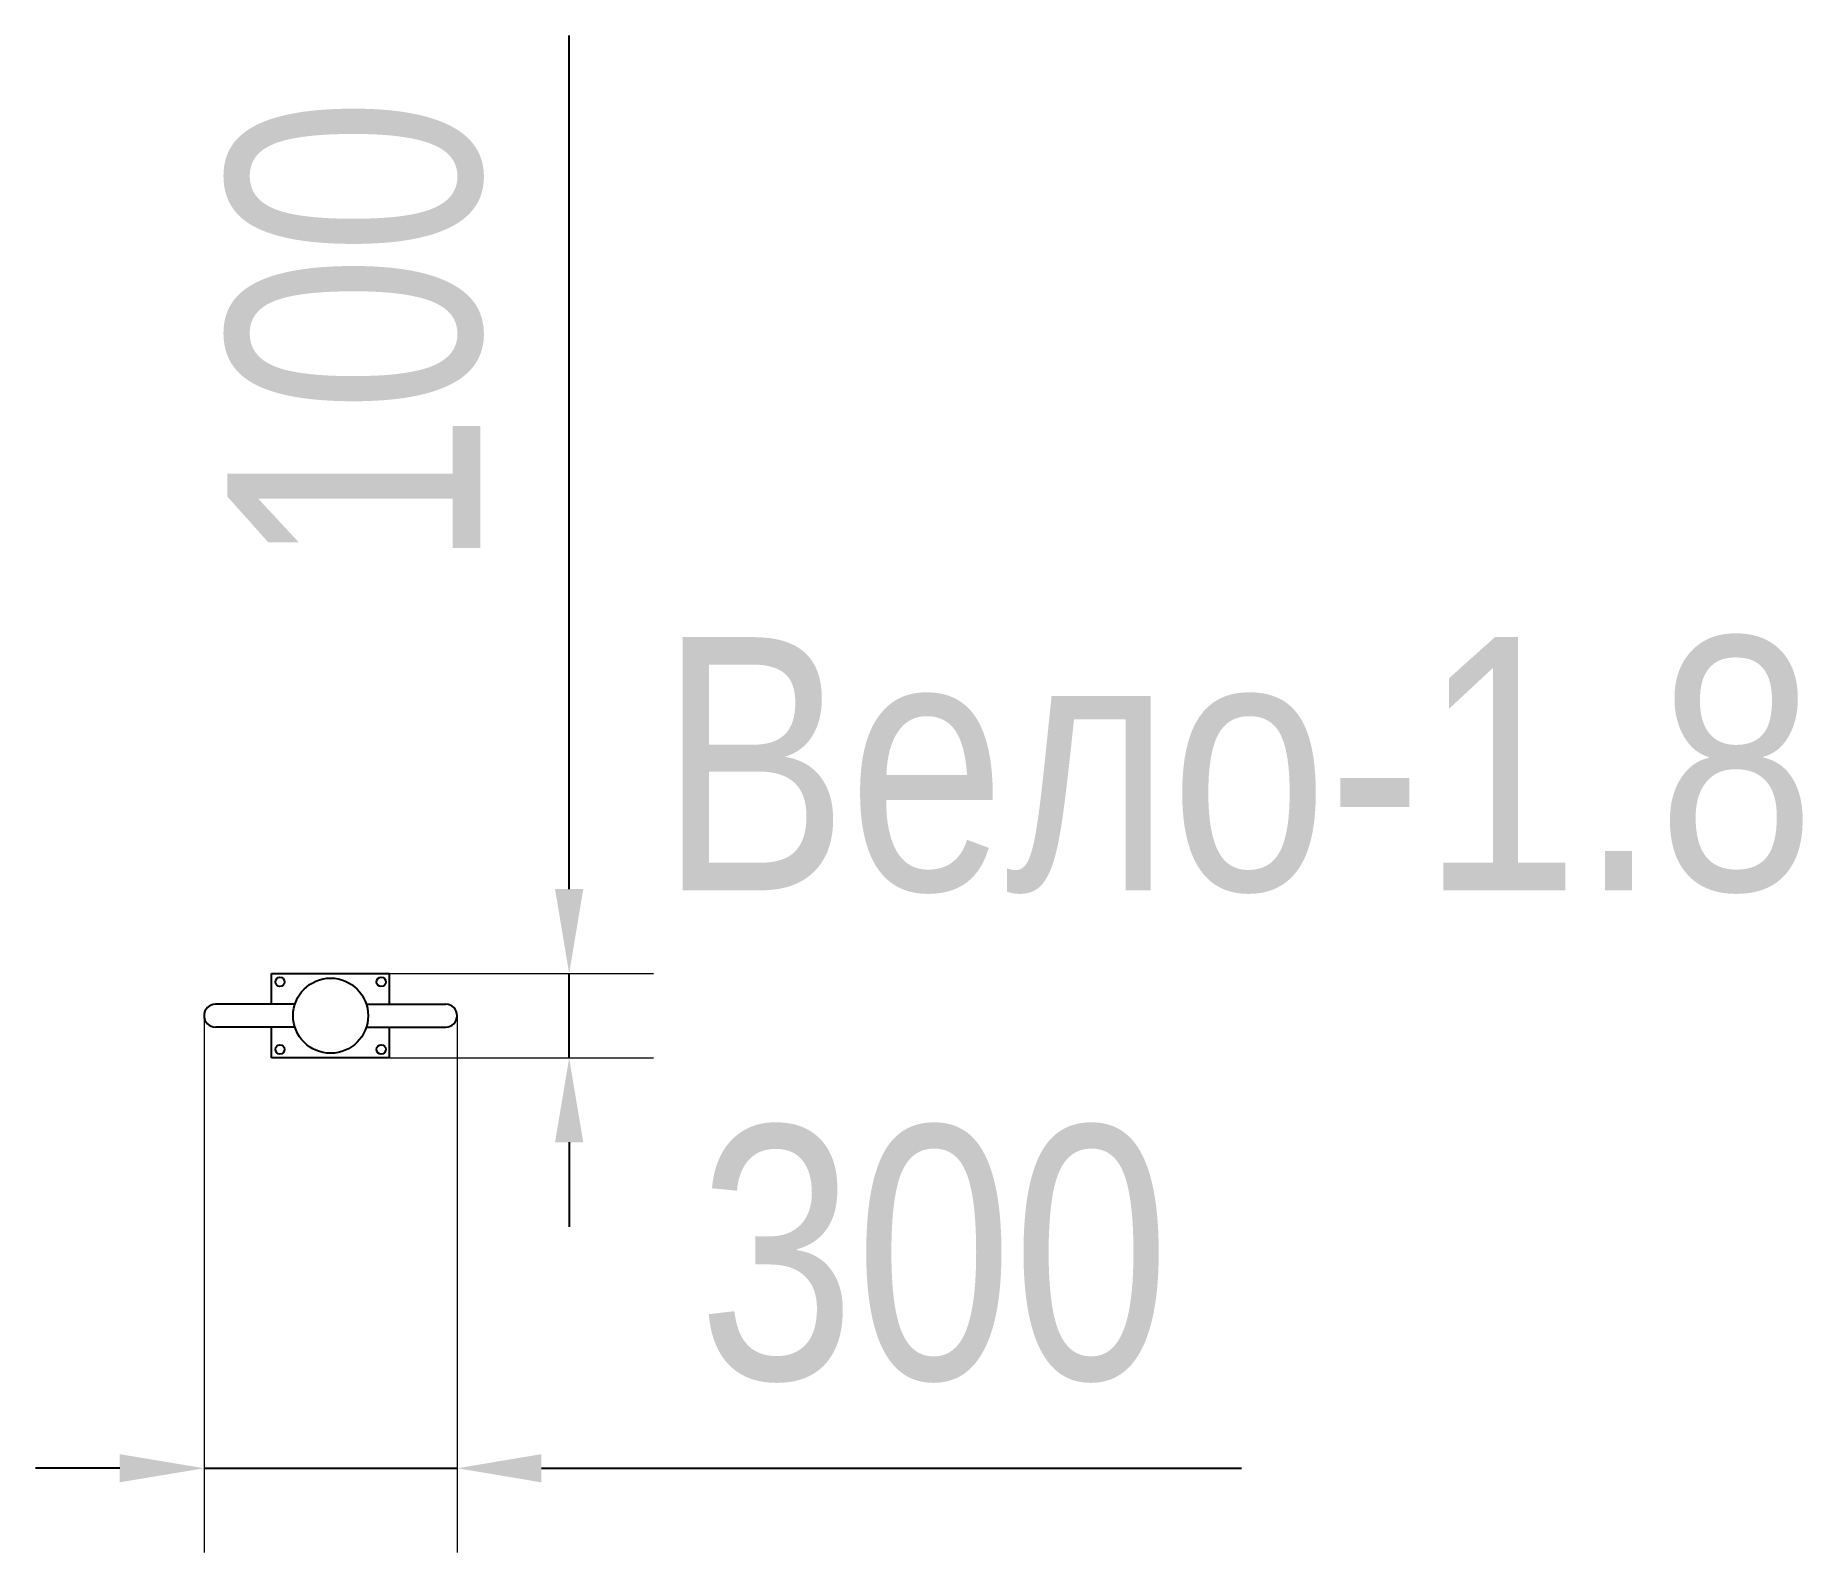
# Model space of a CAD drawing. Header units: millimetres. Extents: x -354 to 1741, y -649 to 1149.
import ezdxf

# ---------------------------------------------------------------- set-up
doc = ezdxf.new("R2010")
doc.units = ezdxf.units.MM
for name, color, linetype in [('DIKOM_АРТИКУЛ', 7, 'Continuous'), ('DIKOM_ОБЪЕКТ', 7, 'Continuous'), ('DIKOM_РАЗМЕР_ОБЪЕКТА', 7, 'Continuous')]:
    doc.layers.add(name, color=color, linetype=linetype)
doc.styles.add('style1', font='arialbd.ttf', dxfattribs={"width": 0.8})
doc.dimstyles.new('1-50', dxfattribs={"dimtxt": 300, "dimasz": 200, "dimexe": 100, "dimexo": 0, "dimgap": 100, "dimtad": 1, "dimtxsty": 'style1', "dimcen": 200, "dimclrd": 7, "dimclre": 7, "dimclrt": 7, "dimadec": 1, "dimazin": 2, "dimtfac": 1, "dimtmove": 0, "dimatfit": 2, "dimfxl": 0, "dimlwd": 25, "dimlwe": 18, "dimarcsym": 0})

# ---------------------------------------------------------------- blocks, each defined once
blk = doc.blocks.new('*D21')
at = {"layer": 'Defpoints', "color": 0, "transparency": 16777216}
for p in [(-154.5, -12.8), (145.5, -12.8), (145.5, -549)]:
    blk.add_point(p, dxfattribs=at)
at = {"layer": 'DIKOM_РАЗМЕР_ОБЪЕКТА', "color": 7, "lineweight": 18, "transparency": 16777216}
for p, q in [((-154.5, -12.8), (-154.5, -649)), ((145.5, -12.8), (145.5, -649))]:
    blk.add_line(p, q, dxfattribs=at)
at = {"layer": 'DIKOM_РАЗМЕР_ОБЪЕКТА', "color": 7, "lineweight": 25, "transparency": 16777216}
for p, q in [((-254.5, -549), (-354.5, -549)), ((-154.5, -549), (145.5, -549)), ((245.5, -549), (1075.3, -549))]:
    blk.add_line(p, q, dxfattribs=at)
at = {"layer": 'DIKOM_РАЗМЕР_ОБЪЕКТА', "color": 7, "transparency": 16777216}
for points in [[(-254.5, -532.3), (-254.5, -565.7), (-154.5, -549)], [(245.5, -532.3), (245.5, -565.7), (145.5, -549)]]:
    blk.add_solid(points, dxfattribs=at)
at = {"layer": 'DIKOM_РАЗМЕР_ОБЪЕКТА', "color": 7, "transparency": 16777216, "insert": (710.6, -295.7), "char_height": 300, "attachment_point": 5, "style": 'style1'}
blk.add_mtext('{\\fArial|b0|i0|c204|p34;300}', dxfattribs=at)
blk = doc.blocks.new('*D22')
at = {"layer": 'Defpoints', "color": 0, "transparency": 16777216}
for p in [(35.1, 37.2), (35.1, -62.8), (278.3, -62.8)]:
    blk.add_point(p, dxfattribs=at)
at = {"layer": 'DIKOM_РАЗМЕР_ОБЪЕКТА', "color": 7, "lineweight": 25, "transparency": 16777216}
for p, q in [((278.3, 137.2), (278.3, 1148.8)), ((278.3, -62.8), (278.3, 37.2)), ((278.3, -162.8), (278.3, -262.8))]:
    blk.add_line(p, q, dxfattribs=at)
at = {"layer": 'DIKOM_РАЗМЕР_ОБЪЕКТА', "color": 7, "lineweight": 18, "transparency": 16777216}
for p, q in [((35.1, 37.2), (378.3, 37.2)), ((35.1, -62.8), (378.3, -62.8))]:
    blk.add_line(p, q, dxfattribs=at)
at = {"layer": 'DIKOM_РАЗМЕР_ОБЪЕКТА', "color": 7, "transparency": 16777216}
for points in [[(261.6, 137.2), (295, 137.2), (278.3, 37.2)], [(261.6, -162.8), (295, -162.8), (278.3, -62.8)]]:
    blk.add_solid(points, dxfattribs=at)
at = {"layer": 'DIKOM_РАЗМЕР_ОБЪЕКТА', "color": 7, "transparency": 16777216, "insert": (25.1, 795.4), "char_height": 300, "attachment_point": 5, "rotation": 90, "style": 'style1'}
blk.add_mtext('{\\fArial|b0|i0|c204|p34;100}', dxfattribs=at)

msp = doc.modelspace()

# ---------------------------------------------------------------- linework, layer by layer
at = {"layer": 'DIKOM_ОБЪЕКТ', "color": 7, "linetype": 'Continuous'}
for p, q in [((-74.5, 37.226), (65.5, 37.226)), ((-74.5, 0.726), (-74.5, 37.226)), ((65.5, 0.726), (65.5, 37.226)), ((-46.903, 0.726), (-141, 0.726)), ((37.903, 0.726), (132, 0.726)), ((-46.903, -26.274), (-141, -26.274)), ((-74.5, -62.774), (-74.5, -26.274)), ((37.903, -26.274), (132, -26.274)), ((65.5, -62.774), (65.5, -26.274)), ((65.5, -62.774), (-74.5, -62.774))]:
    msp.add_line(p, q, dxfattribs=at)
for centre, radius in [((-64.5, 27.226), 5.5), ((-4.5, -12.774), 44.5), ((55.5, 27.226), 5.5), ((-64.5, -52.774), 5.5), ((55.5, -52.774), 5.5)]:
    msp.add_circle(centre, radius, dxfattribs=at)
for centre, start, end in [((-141, -12.774), 90, 270), ((132, -12.774), 270, 90)]:
    msp.add_arc(centre, 13.5, start, end, dxfattribs=at)

# ---------------------------------------------------------------- texts
at = {"layer": 'DIKOM_АРТИКУЛ', "insert": (385.309, 435.826), "char_height": 300, "width": 1373.12348, "attachment_point": 1, "style": 'style1'}
msp.add_mtext('{\\fArial|b0|i0|c204|p34;Вело-1.8}', dxfattribs=at)

# ---------------------------------------------------------------- dimensions: what is measured, and where the dimension line sits
at = {"layer": 'DIKOM_РАЗМЕР_ОБЪЕКТА'}
dim = msp.add_linear_dim(base=(278.308, -62.774), p1=(35.137, 37.226), p2=(35.137, -62.774), angle=90, text='{\\fArial|b0|i0|c204|p34;<>}', dimstyle='1-50', override={"dimasz": 100}, dxfattribs=at)
dim.commit()
dim.dimension.update_dxf_attribs({"geometry": '*D22', "text_midpoint": (278.308, 795.398), "dimtype": 160})
dim = msp.add_linear_dim(base=(145.5, -549), p1=(-154.5, -12.774), p2=(145.5, -12.774), text='{\\fArial|b0|i0|c204|p34;<>}', dimstyle='1-50', override={"dimasz": 100}, dxfattribs=at)
dim.commit()
dim.dimension.update_dxf_attribs({"geometry": '*D21', "text_midpoint": (710.63, -549), "dimtype": 160})

doc.saveas('drawing.dxf')
